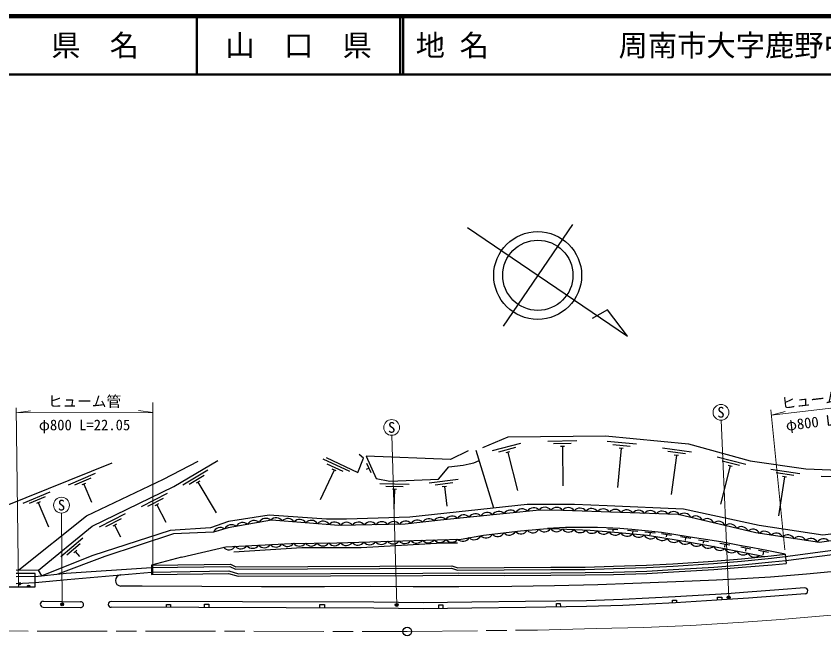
# Model space of a CAD drawing. Units: millimetres at full size, sheet at 1:1000; details may follow other scales. Extents: x 40000 to 680000, y 20000 to 380000.
# Drawn here: x 302151 to 440082, y 274078 to 380000 of the extents above; entities that cross this region are included whole.
import ezdxf
from ezdxf.enums import TextEntityAlignment as Align

# ---------------------------------------------------------------- set-up
doc = ezdxf.new("R2010")
doc.units = ezdxf.units.MM
doc.header["$LTSCALE"] = 1000
doc.linetypes.add('CHAIN', pattern=[18.5, 12, -1.5, 3.5, -1.5])
for name, color, linetype, lineweight in [('M-BGD', 7, 'Continuous', 25), ('M-BGD-HTXT', 7, 'Continuous', 13), ('M-BMK', 2, 'CHAIN', 13), ('M-BMK-SRVR', 3, 'Continuous', 25), ('M-STR-HTXT', 7, 'Continuous', 13), ('M-STR-STRC', 7, 'Continuous', 25), ('M-TTL', 2, 'Continuous', 140), ('M-TTL-LINE', 7, 'Continuous', 50)]:
    doc.layers.add(name, color=color, linetype=linetype, lineweight=lineweight)
doc.layers.add('M-TTL-TXT', color=7, linetype='Continuous')
doc.styles.add('ＭＳ ゴシック', font='')
doc.styles.get('ＭＳ ゴシック').set_extended_font_data('MS Gothic')

msp = doc.modelspace()

# ---------------------------------------------------------------- hatches: boundary and pattern name
at = {"layer": 'M-BGD'}
for points in [[(302943, 283083, -0.4608), (302751, 282840, -0.4608), (302541, 283067)], [(304615, 282444), (303989, 282446, -0.84072)]]:
    msp.add_hatch(color=256, dxfattribs=at).paths.add_polyline_path(points)
at = {"layer": 'M-STR-STRC'}
for points in [[(424049, 280773, -1), (423610, 280534, -0.41421), (423710, 280873, -0.41421)], [(310233, 279591, -1), (309794, 279351, -0.41421), (309894, 279691, -0.41421)], [(367356, 279481, -1), (366917, 279242, -0.41421), (367017, 279581, -0.41421)]]:
    msp.add_hatch(color=256, dxfattribs=at).paths.add_polyline_path(points)

# ---------------------------------------------------------------- linework, layer by layer
at = {"layer": 'M-BGD'}
for p, q in [((388282, 306940), (383442, 305687)), ((387427, 306254), (384523, 305502)), ((397919, 307394), (392919, 307319)), ((396925, 306929), (393926, 306884)), ((395782, 306462), (395082, 306451)), ((395432, 306457), (395533, 299707)), ((408061, 306817), (403083, 307282)), ((407023, 306462), (404036, 306741)), ((383705, 295906), (380719, 305749)), ((386426, 305530), (385749, 305355)), ((386088, 305442), (387780, 298908)), ((405488, 306153), (404861, 299433)), ((405837, 306121), (405140, 306186)), ((417493, 305494), (412537, 306155)), ((416442, 305180), (413468, 305576)), ((414896, 304932), (414004, 298241)), ((415243, 304886), (414549, 304978)), ((359106, 302176), (354569, 304276)), ((362763, 301932), (362065, 303537)), ((426736, 303391), (421884, 304599)), ((425657, 303196), (422746, 303920)), ((334902, 302379), (330594, 299840)), ((356459, 302409), (354096, 297305)), ((358010, 302188), (355287, 303448)), ((356777, 302262), (356142, 302556)), ((362414, 302735), (361898, 302510)), ((424093, 303121), (422462, 296571)), ((424432, 303037), (423753, 303206)), ((435987, 301757), (431044, 302511)), ((315637, 301815), (311038, 299852)), ((314894, 301008), (312135, 299831)), ((334269, 301483), (331684, 299960)), ((377635, 300797), (372678, 300148)), ((434931, 301463), (431965, 301915)), ((433380, 301244), (432363, 294572)), ((433726, 301192), (433034, 301297)), ((444646, 301137), (439649, 301313)), ((314013, 300143), (313369, 299868)), ((313691, 300006), (315016, 296902)), ((333507, 300512), (332904, 300156)), ((333205, 300334), (336289, 295100)), ((369272, 299967), (364273, 300090)), ((368261, 299542), (365262, 299616)), ((376702, 300221), (373728, 299831)), ((375621, 299626), (374927, 299535)), ((375274, 299580), (375712, 296234)), ((307884, 298638), (303268, 296716)), ((327956, 298428), (323512, 296137)), ((367100, 299120), (366401, 299137)), ((366751, 299129), (366668, 295755)), ((307134, 297838), (304364, 296685)), ((306245, 296981), (305599, 296712)), ((305922, 296846), (307652, 292692)), ((327274, 297569), (324607, 296195)), ((326458, 296643), (325835, 296322)), ((326147, 296482), (327693, 293482)), ((320778, 294942), (316319, 292680)), ((320089, 294088), (317414, 292731)), ((319267, 293167), (318643, 292850)), ((318955, 293008), (319973, 291002)), ((404919, 292222), (403170, 292303)), ((404044, 292263), (404031, 291982)), ((408313, 291932), (406570, 292097)), ((407442, 292015), (407405, 291631)), ((411269, 291641), (409528, 291820)), ((410398, 291731), (410360, 291357)), ((414085, 291233), (412357, 291511)), ((413221, 291372), (413160, 290992)), ((313562, 290797), (309754, 287557)), ((313092, 289806), (310807, 287863)), ((417343, 290715), (415615, 290994)), ((416479, 290854), (416406, 290400)), ((420380, 290170), (418652, 290451)), ((419516, 290310), (419449, 289896)), ((424048, 289562), (422327, 289879)), ((423188, 289720), (423102, 289257)), ((433498, 287662), (450921, 289943)), ((312508, 288718), (311975, 288265)), ((312241, 288492), (312970, 287635)), ((427642, 288890), (425923, 289215)), ((426783, 289052), (426690, 288564)), ((430654, 288325), (428934, 288647)), ((429794, 288486), (429690, 287933)), ((433579, 286942), (451050, 289254)), ((330382, 287503), (325241, 286161)), ((433454, 288060), (433637, 286426)), ((325241, 286161), (325239, 284577)), ((302146, 285355), (305941, 285283)), ((305407, 284228), (302146, 284151)), ((302146, 283051), (305392, 283179)), ((302943, 283083), (302541, 283067)), ((235227, 282649), (305382, 282442)), ((303989, 282446), (304615, 282444)), ((306748, 278993), (313140, 278913)), ((306760, 279993), (313153, 279913))]:
    msp.add_line(p, q, dxfattribs=at)
for points in [[(465171, 310857), (465933, 307469), (466160, 303902), (466017, 297410), (463397, 294996), (459803, 294343), (453494, 293740), (450277, 293724), (446889, 292475), (444589, 290790), (439355, 290025), (428483, 291684), (415214, 294804), (395530, 295526), (391535, 295586), (374641, 293845), (368599, 293154), (357275, 292962), (345760, 293855), (338349, 292515), (335839, 291793), (329008, 291528), (317280, 287614), (309242, 284620)], [(381834, 306262), (386166, 308096), (402769, 308266), (416946, 306895), (427505, 303981), (437023, 302628), (451057, 302033), (456108, 302830), (456967, 309162), (455720, 307388), (454598, 305922), (453305, 304384), (451057, 302033)], [(355071, 304539), (360520, 302017), (361489, 304424), (360714, 305079)], [(379368, 305723), (376352, 304241), (361948, 304806), (363625, 300949), (365950, 300507), (374256, 300835), (376026, 302961), (378460, 303279), (379536, 303453), (380304, 303668), (381238, 304038)], [(318513, 303601), (292848, 293259), (288415, 300332)], [(302635, 285346), (314170, 294600), (327310, 300887), (333225, 303962)], [(445423, 291949), (439897, 291281), (429031, 292963), (416137, 295738), (403061, 296326), (397511, 296532), (389432, 296532), (369362, 294337), (358564, 293995), (355145, 293995), (345386, 294715), (338439, 293606), (335329, 292547), (328431, 292111), (315251, 287825), (306522, 284342), (305941, 285283), (315147, 292809), (329082, 299603), (336577, 304061)], [(433454, 288060), (430359, 288666), (427967, 289115), (425703, 289542), (422810, 290076), (420281, 290471), (417266, 290961), (414150, 291464), (412368, 291751), (409563, 292039), (407278, 292254), (405215, 292422), (402894, 292530), (401423, 292604), (395980, 292616), (392896, 292410)], [(330382, 287503), (337938, 289298), (349112, 289892), (356921, 289975), (362557, 290140), (370058, 290405), (378119, 290633), (381982, 291266), (388264, 292020), (392896, 292410), (394907, 292384), (400160, 292133), (405033, 291752), (409986, 291262), (415208, 290422), (420712, 289485), (430014, 287655)], [(339328, 288450), (350913, 289207), (361063, 289184), (374913, 289981), (377534, 290005)], [(325240, 284977), (338470, 285164), (340118, 284672), (371606, 284793), (377705, 284836), (385486, 284775), (393439, 284872), (399325, 284916), (404165, 284983), (409850, 285163), (414362, 285400), (421275, 285838), (426118, 286232), (431208, 286723), (433579, 286942)], [(325241, 286161), (338730, 286326), (339670, 285894), (376553, 286062), (377597, 285726), (385481, 285775), (393436, 285804), (399303, 285844), (404135, 285982), (409808, 286162), (414304, 286399), (421200, 286835), (426011, 287249), (431089, 287764), (433454, 288060)], [(325241, 285781), (338645, 285925), (339583, 285494), (376491, 285662), (377536, 285326), (385483, 285375), (393438, 285404), (399310, 285444), (404147, 285583), (409825, 285762), (414327, 285999), (421230, 286436), (426048, 286850), (431134, 287367), (433498, 287662)], [(305407, 284228), (310713, 284770), (325241, 285781)], [(325239, 284577), (338414, 284763), (340061, 284272), (371609, 284393), (377705, 284436), (385486, 284375), (393443, 284472), (399329, 284516), (404175, 284583), (409867, 284763), (414385, 285001), (421304, 285439), (426146, 285805), (431268, 286231), (433637, 286426)], [(305382, 282442), (305415, 284760), (302146, 284760)], [(305392, 283179), (310877, 283685), (325240, 284977)], [(441355, 285026), (437118, 284619), (430998, 284087), (425065, 283767), (421738, 283612), (414833, 283295), (407483, 283000), (401514, 282816), (394102, 282632), (386795, 282529), (377751, 282447), (369933, 282447), (362594, 282509), (354815, 282468), (344029, 282449), (323673, 282551), (320016, 282597)], [(436786, 282279), (432374, 281927), (427125, 281524), (423499, 281275), (414686, 280722), (405726, 280267), (399554, 280086), (389116, 279933), (379956, 279817), (371671, 279725), (363215, 279835), (318369, 279957)], [(436866, 281282), (432452, 280930), (427197, 280526), (423565, 280277), (414743, 279723), (405766, 279267), (399576, 279087), (389130, 278933), (379968, 278817), (371671, 278725), (363207, 278835), (318367, 278957)], [(414224, 279697), (414219, 280181), (414895, 280196), (414924, 279735)], [(421948, 280176), (421934, 280686), (422655, 280700), (422685, 280222)], [(327854, 278931), (327854, 279444), (328526, 279439), (328524, 278929)], [(334295, 278914), (334295, 279511), (335059, 279511), (335057, 278912)], [(354024, 278860), (354017, 279425), (354784, 279425), (354783, 278858)], [(374348, 278755), (374348, 279369), (375015, 279365), (375022, 278762)], [(394400, 279011), (394400, 279585), (395076, 279596), (395084, 279021)]]:
    msp.add_lwpolyline(points, dxfattribs=at)
for centre, radius, start, end in [((384576, 294115), 1250, 42.75327, 149.01348), ((386566, 294320), 1250, 42.75327, 149.01348), ((388555, 294525), 1250, 42.75327, 149.01348), ((390544, 294730), 1250, 42.75327, 149.01348), ((392454, 294818), 1250, 36.25945, 142.51966), ((394451, 294792), 1250, 36.01033, 142.27053), ((396434, 294742), 1250, 34.80994, 141.07014), ((398433, 294669), 1250, 34.76807, 141.02827), ((400431, 294596), 1250, 34.76769, 141.02789), ((402430, 294522), 1250, 34.76769, 141.0279), ((404428, 294449), 1250, 34.76769, 141.0279), ((406427, 294376), 1250, 34.76769, 141.0279), ((408426, 294302), 1250, 34.76769, 141.0279), ((410424, 294229), 1250, 34.76769, 141.0279), ((412423, 294155), 1250, 34.76769, 141.0279), ((414404, 294061), 1250, 33.48237, 139.74257), ((342803, 292559), 1250, 47.12121, 153.38142), ((344771, 292914), 1250, 47.12102, 153.38123), ((346575, 293022), 1250, 33.46347, 139.72368), ((348557, 292886), 1250, 32.42839, 138.6886), ((350551, 292732), 1250, 32.43477, 138.69497), ((352545, 292577), 1250, 32.43475, 138.69495), ((370663, 292635), 1250, 43.38745, 149.64765), ((372650, 292862), 1250, 43.39549, 149.65569), ((374634, 293084), 1250, 43.09908, 149.35928), ((376618, 293295), 1250, 42.75728, 149.01748), ((378608, 293500), 1250, 42.75334, 149.01354), ((380597, 293705), 1250, 42.75327, 149.01348), ((382587, 293910), 1250, 42.75327, 149.01348), ((416248, 293791), 1250, 23.60605, 129.86625), ((418195, 293332), 1250, 23.64051, 129.90071), ((420142, 292875), 1250, 23.64007, 129.90028), ((337008, 291349), 1250, 52.93092, 159.19112), ((338895, 291820), 1250, 48.85412, 155.11432), ((340836, 292202), 1250, 47.16242, 153.42262), ((354539, 292422), 1250, 32.43475, 138.69495), ((356544, 292281), 1250, 33.22091, 139.48111), ((358603, 292234), 1250, 37.90279, 144.163), ((360602, 292269), 1250, 37.83887, 144.09907), ((362602, 292302), 1250, 37.83903, 144.09924), ((364602, 292336), 1250, 37.83903, 144.09924), ((366601, 292370), 1250, 37.83903, 144.09924), ((368635, 292453), 1250, 40.59935, 146.85956), ((422089, 292417), 1250, 23.64007, 129.90028), ((424036, 291959), 1250, 23.64007, 129.90028), ((425983, 291501), 1250, 23.64007, 129.90028), ((380387, 291764), 1250, 226.17757, 332.43778), ((382389, 292060), 1250, 224.31871, 330.57891), ((384381, 292309), 1250, 223.71845, 329.97865), ((386367, 292548), 1250, 223.70428, 329.96449), ((388371, 292767), 1250, 222.52687, 328.78707), ((390373, 292950), 1250, 221.68146, 327.94166), ((392387, 293094), 1250, 220.19421, 326.45441), ((394445, 293131), 1250, 215.61941, 321.87962), ((396463, 293061), 1250, 214.13274, 320.39294), ((398461, 292965), 1250, 214.13274, 320.39294), ((400472, 292850), 1250, 213.02973, 319.28993), ((402475, 292704), 1250, 212.39205, 318.65225), ((404472, 292544), 1250, 212.17207, 318.43227), ((406476, 292362), 1250, 211.22202, 317.48222), ((408466, 292166), 1250, 211.22173, 317.48194), ((410483, 291923), 1250, 208.78206, 315.04227), ((412474, 291621), 1250, 207.73286, 313.99307), ((427952, 291063), 1250, 25.00434, 131.26454), ((429960, 290700), 1250, 28.19558, 134.45578), ((431937, 290398), 1250, 28.19558, 134.45578), ((433914, 290097), 1250, 28.19558, 134.45578), ((435891, 289795), 1250, 28.19558, 134.45578), ((344514, 290399), 1250, 219.91328, 326.17348), ((346511, 290505), 1250, 219.91115, 326.17136), ((348516, 290602), 1250, 219.38438, 325.64459), ((350540, 290657), 1250, 217.47655, 323.73675), ((352539, 290679), 1250, 217.47653, 323.73673), ((354539, 290700), 1250, 217.47196, 323.73217), ((356535, 290727), 1250, 217.81744, 324.07765), ((358525, 290772), 1250, 218.55005, 324.81025), ((360524, 290831), 1250, 218.54922, 324.80943), ((362521, 290892), 1250, 218.71925, 324.97945), ((364517, 290960), 1250, 218.891, 325.1512), ((366516, 291030), 1250, 218.891, 325.1512), ((368515, 291101), 1250, 218.891, 325.1512), ((370517, 291167), 1250, 218.58495, 324.84516), ((372518, 291225), 1250, 218.48802, 324.74822), ((374517, 291281), 1250, 218.48802, 324.74822), ((376518, 291336), 1250, 218.38069, 324.6409), ((378435, 291482), 1250, 224.04889, 330.30909), ((414449, 291303), 1250, 207.70371, 313.96391), ((416428, 290975), 1250, 207.21414, 313.47435), ((418400, 290639), 1250, 207.21414, 313.47435), ((420375, 290297), 1250, 206.82238, 313.08258), ((437869, 289493), 1250, 28.19558, 134.45578), ((440032, 289424), 1250, 41.88616, 148.14636), ((338499, 290045), 1250, 221.86675, 328.12695), ((340520, 290187), 1250, 219.91329, 326.1735), ((342517, 290293), 1250, 219.91329, 326.1735), ((422355, 289926), 1250, 205.73901, 311.99921), ((424318, 289540), 1250, 205.73901, 311.99921), ((426280, 289154), 1250, 205.73901, 311.99921), ((428242, 288768), 1250, 205.73901, 311.99921), ((320050, 283551), 955, 95.08023, 267.97798), ((302743, 283043), 203, 173.29321, 11.21659), ((304302, 282390), 318, 9.72171, 169.93945), ((436826, 281781), 500, 274.5716, 94.5716), ((306754, 279493), 500, 89.28621, 269.28621), ((313147, 279413), 500, 269.28621, 89.28621), ((318368, 279457), 500, 89.84467, 269.84467)]:
    msp.add_arc(centre, radius, start, end, dxfattribs=at)
at = {"layer": 'M-BGD-HTXT'}
for p, q in [((423830, 280654), (422566, 310943)), ((367137, 279361), (366315, 308352)), ((310014, 279471), (309900, 295070))]:
    msp.add_line(p, q, dxfattribs=at)
for centre in [(422509, 312292), (366277, 309702), (309890, 296420)]:
    msp.add_circle(centre, 1350, dxfattribs=at)
at = {"layer": 'M-BMK'}
msp.add_lwpolyline([(268720, 274951), (368937, 274828), (391167, 275068), (401184, 275319), (409266, 275523), (417378, 275866), (426348, 276412), (432732, 276871), (441360, 277621), (452367, 278945), (460221, 280128), (468892, 281758), (477039, 283411), (485568, 285459), (493438, 287544), (508000, 291819), (519269, 295522), (528477, 298797), (541367, 303709), (564076, 312761)], dxfattribs=at)
at = {"layer": 'M-BMK-SRVR'}
for p, q in [((379243, 343857), (406563, 325295)), ((397137, 344394), (385336, 327023)), ((403135, 329808), (400514, 328346)), ((406563, 325295), (403135, 329808))]:
    msp.add_line(p, q, dxfattribs=at)
for centre, radius in [((391213, 335673), 7500), ((391236, 335708), 6000), ((368937, 274828), 750)]:
    msp.add_circle(centre, radius, dxfattribs=at)
at = {"layer": 'M-STR-HTXT'}
for p, q in [((325512, 284581), (325502, 313939)), ((431115, 311773), (447739, 313734)), ((302539, 282450), (302146, 313050)), ((302156, 312221), (304587, 312563)), ((302156, 312221), (325502, 312229)), ((325502, 312229), (323071, 312570)), ((433410, 288770), (431023, 312695)), ((431115, 311773), (433489, 312397))]:
    msp.add_line(p, q, dxfattribs=at)
at = {"layer": 'M-STR-STRC'}
for centre in [(423830, 280654), (310014, 279471), (367137, 279361)]:
    msp.add_circle(centre, 250, dxfattribs=at)
at = {"layer": 'M-TTL'}
msp.add_line((680000, 380000), (40000, 380000), dxfattribs=at)
at = {"layer": 'M-TTL-LINE'}
for p, q in [((333000, 380000), (333000, 370000)), ((367750, 380000), (367750, 370000)), ((368250, 380000), (368250, 370000)), ((40000, 370000), (680000, 370000))]:
    msp.add_line(p, q, dxfattribs=at)

# ---------------------------------------------------------------- texts
at = {"layer": 'M-BGD-HTXT', "style": 'ＭＳ ゴシック'}
for p in [(422509, 312292), (366277, 309702), (309890, 296420)]:
    msp.add_text('S', height=1833, dxfattribs=at).set_placement(p, align=Align.MIDDLE_CENTER)
at = {"layer": 'M-STR-HTXT', "style": 'ＭＳ ゴシック'}
for s, rotation, p in [('ヒューム管', 6.729, (439201, 313073)), ('ヒューム管', 0.02, (313829, 312693)), ('φ800 L=24.4', 6.729, (440895, 309427)), ('φ800 L=22.05', 0.02, (313831, 308664))]:
    msp.add_text(s, height=1833, rotation=rotation, dxfattribs=at).set_placement(p, align=Align.BOTTOM_CENTER)
at = {"layer": 'M-TTL-TXT', "style": 'ＭＳ ゴシック'}
for s, p in [('県\u3000名', (315625, 375000)), ('山\u3000口\u3000県', (350375, 375000))]:
    msp.add_text(s, height=3666, dxfattribs=at).set_placement(p, align=Align.MIDDLE_CENTER)
for s, p in [('地 名', (370380, 375000)), ('周南市大字鹿野中', (405024, 375000))]:
    msp.add_text(s, height=3666, dxfattribs=at).set_placement(p, align=Align.MIDDLE_LEFT)

doc.saveas('drawing.dxf')
